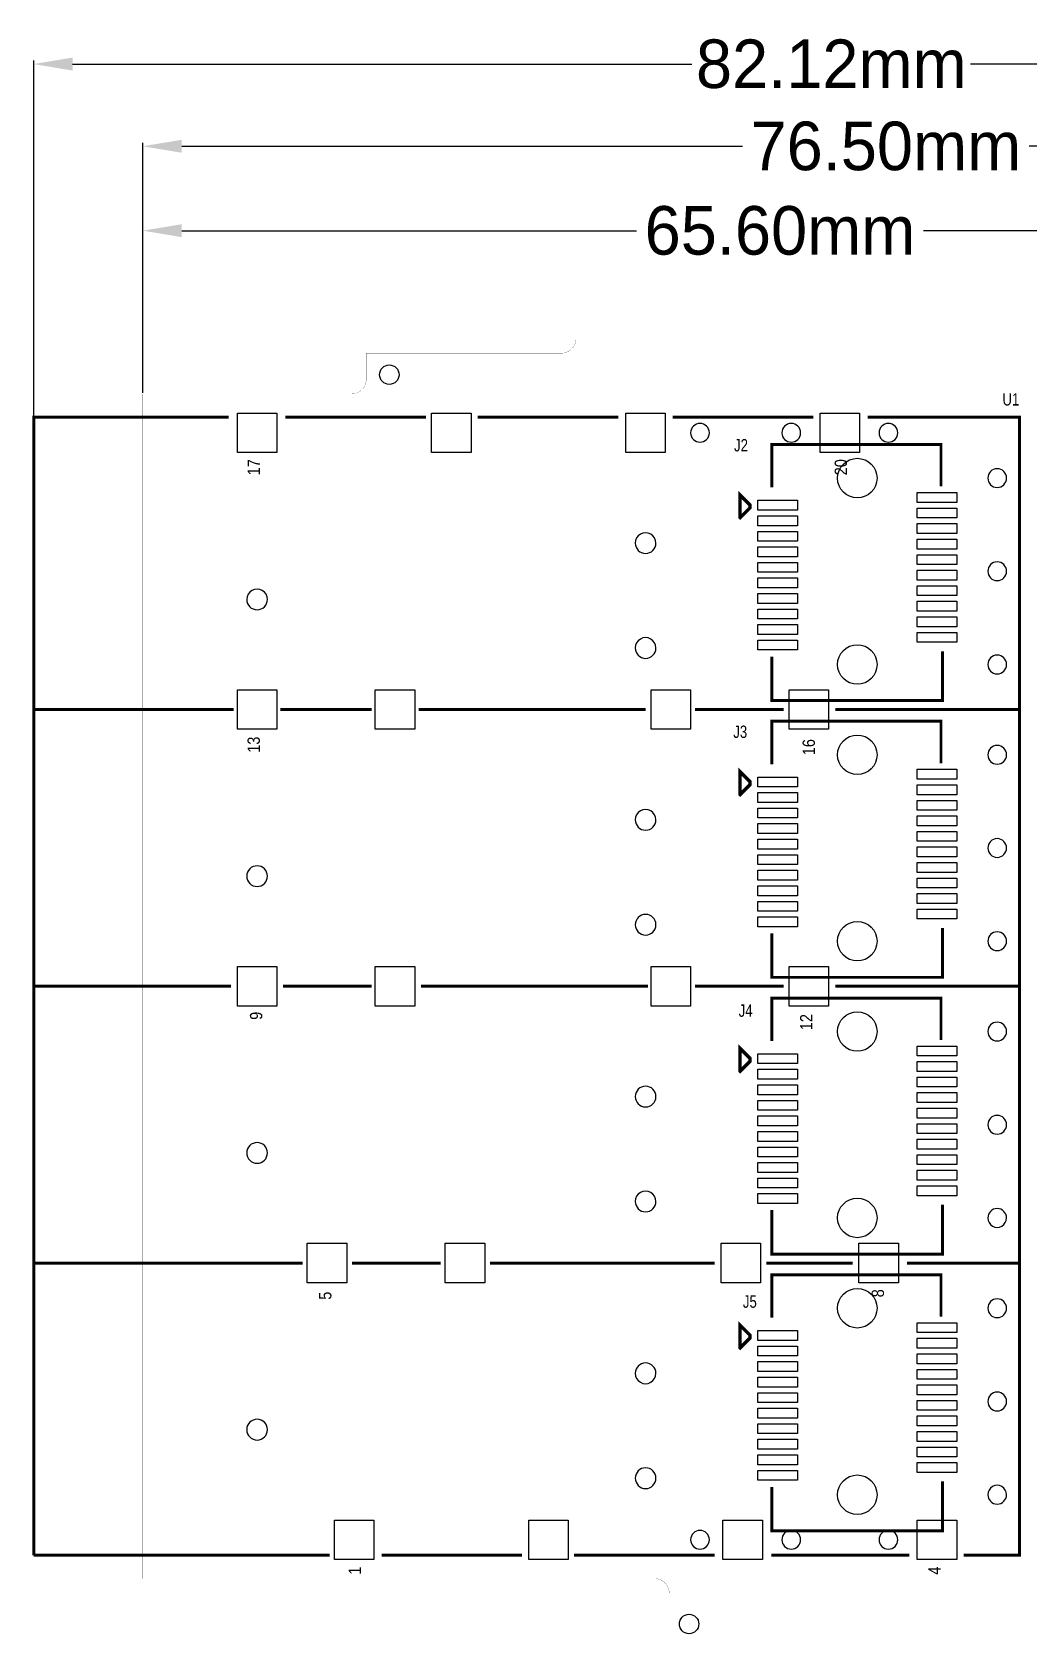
# Model space of a CAD drawing. Extents: x -21.1 to 72.9, y -7.5 to 75.4.
# Drawn here: x -21.1 to 30.2, y -7.5 to 75.4 of the extents above; entities that cross this region are included whole.
import ezdxf

# ---------------------------------------------------------------- set-up
doc = ezdxf.new("R2010")
doc.units = 0
doc.header["$MEASUREMENT"] = 0
doc.layers.get('0').update_dxf_attribs({"linetype": 'CONTINUOUS'})
doc.layers.get('Defpoints').update_dxf_attribs({"linetype": 'CONTINUOUS'})
for name, color, linetype in [('BG_OUTLINE', 2, 'CONTINUOUS'), ('PG_SILKSCREEN_TOP', 3, 'CONTINUOUS'), ('PIN_TOP', 4, 'CONTINUOUS'), ('RD_SILKSCREEN_TOP', 5, 'CONTINUOUS')]:
    doc.layers.add(name, color=color, linetype=linetype)
doc.dimstyles.get("Standard").update_dxf_attribs({"dimtxt": 0.18, "dimasz": 0.18, "dimexe": 0.18, "dimexo": 0.0625, "dimgap": 0.09, "dimtad": 0, "dimtih": 1, "dimtoh": 1, "dimdec": 4, "dimzin": 0, "dimdsep": 46, "dimtxsty": 'STANDARD', "dimcen": 0.09, "dimadec": 0, "dimazin": 0, "dimtfac": 1, "dimtdec": 4, "dimtofl": 0, "dimtmove": 0, "dimatfit": 3, "dimfxl": 1, "dimtolj": 1, "dimtzin": 0, "dimarcsym": 0})

# ---------------------------------------------------------------- blocks, each defined once
blk = doc.blocks.new('*D9')
at = {"color": 0, "linetype": 'Continuous', "lineweight": -2, "transparency": 16777216}
for p, q in [((-15.381, 56.861), (-15.381, 65.385)), ((50.219, 58.543), (50.219, 65.385))]:
    blk.add_line(p, q, dxfattribs=at)
at = {"color": 0, "linetype": 'Continuous', "lineweight": -3, "transparency": 16777216}
for p, q in [((-13.381, 65.205), (10.038, 65.205)), ((48.219, 65.205), (24.801, 65.205))]:
    blk.add_line(p, q, dxfattribs=at)
at = {"color": 0, "linetype": 'Continuous', "transparency": 16777216}
for points in [[(-13.381, 65.539), (-13.381, 64.872), (-15.381, 65.205)], [(48.219, 65.539), (48.219, 64.872), (50.219, 65.205)]]:
    blk.add_solid(points, dxfattribs=at)
at = {"layer": 'Defpoints', "color": 0, "linetype": 'Continuous', "transparency": 16777216}
for p in [(50.219, 65.205), (50.219, 58.48), (-15.381, 56.799)]:
    blk.add_point(p, dxfattribs=at)
at = {"color": 0, "linetype": 'Continuous', "transparency": 16777216, "insert": (17.419, 65.205), "char_height": 2.5, "attachment_point": 5}
blk.add_mtext('\\A1;65.60mm', dxfattribs=at)
blk = doc.blocks.new('*D10')
at = {"color": 0, "linetype": 'Continuous', "lineweight": -2, "transparency": 16777216}
for p, q in [((-15.381, 56.861), (-15.381, 69.734)), ((61.119, 61.561), (61.119, 69.734))]:
    blk.add_line(p, q, dxfattribs=at)
at = {"color": 0, "linetype": 'Continuous', "lineweight": -3, "transparency": 16777216}
for p, q in [((-13.381, 69.554), (15.488, 69.554)), ((59.119, 69.554), (30.251, 69.554))]:
    blk.add_line(p, q, dxfattribs=at)
at = {"color": 0, "linetype": 'Continuous', "transparency": 16777216}
for points in [[(-13.381, 69.887), (-13.381, 69.221), (-15.381, 69.554)], [(59.119, 69.887), (59.119, 69.221), (61.119, 69.554)]]:
    blk.add_solid(points, dxfattribs=at)
at = {"layer": 'Defpoints', "color": 0, "linetype": 'Continuous', "transparency": 16777216}
for p in [(-15.381, 69.554), (61.119, 61.499), (-15.381, 56.799)]:
    blk.add_point(p, dxfattribs=at)
at = {"color": 0, "linetype": 'Continuous', "transparency": 16777216, "insert": (22.869, 69.554), "char_height": 2.5, "attachment_point": 5}
blk.add_mtext('\\A1;76.50mm', dxfattribs=at)
blk = doc.blocks.new('*D11')
at = {"color": 0, "linetype": 'Continuous', "lineweight": -2, "transparency": 16777216}
for p, q in [((-21, 55.661), (-21, 73.965)), ((61.119, 61.561), (61.119, 73.965))]:
    blk.add_line(p, q, dxfattribs=at)
at = {"color": 0, "linetype": 'Continuous', "lineweight": -3, "transparency": 16777216}
for p, q in [((-19, 73.785), (12.886, 73.785)), ((59.119, 73.785), (27.233, 73.785))]:
    blk.add_line(p, q, dxfattribs=at)
at = {"color": 0, "linetype": 'Continuous', "transparency": 16777216}
for points in [[(-19, 74.119), (-19, 73.452), (-21, 73.785)], [(59.119, 74.119), (59.119, 73.452), (61.119, 73.785)]]:
    blk.add_solid(points, dxfattribs=at)
at = {"layer": 'Defpoints', "color": 0, "linetype": 'Continuous', "transparency": 16777216}
for p in [(-21, 73.785), (61.119, 61.499), (-21, 55.599)]:
    blk.add_point(p, dxfattribs=at)
at = {"color": 0, "linetype": 'Continuous', "transparency": 16777216, "insert": (20.06, 73.785), "char_height": 2.5, "attachment_point": 5}
blk.add_mtext('\\A1;82.12mm', dxfattribs=at)

msp = doc.modelspace()

# ---------------------------------------------------------------- linework, layer by layer
at = {"layer": 'BG_OUTLINE', "const_width": 0.009906}
msp.add_lwpolyline([(61.119258, -7.501382), (11.71956, -7.501382), (11.71956, -4.963414, 0.414214), (10.95756, -4.201414), (-15.380716, -4.201414), (-15.380716, 56.798718), (-4.642612, 56.798718, 0.414214), (-3.880612, 57.560718), (-3.880612, 58.898536), (6.157468, 58.898536, 0.414214), (6.919468, 59.660536), (6.919468, 61.498734), (61.119258, 61.498734)], format="xyb", close=True, dxfattribs=at)
at = {"layer": 'BG_OUTLINE'}
for points in [[(13.782802, 54.798468, 1), (12.817638, 54.79854, 1)], [(18.482818, 54.798468, 1), (17.517654, 54.79854, 1)], [(23.482808, 54.798468, 1), (22.517644, 54.79854, 1)], [(29.082746, 52.468526, 1), (28.117582, 52.468598, 1)], [(11.033506, 49.11852, 1), (9.966742, 49.118592, 1)], [(29.082746, 47.668434, 1), (28.117582, 47.668506, 1)], [(-8.966454, 46.218602, 1), (-10.033218, 46.218674, 1)], [(11.033506, 43.71848, 1), (9.966742, 43.718552, 1)], [(29.082746, 42.868596, 1), (28.117582, 42.868668, 1)], [(29.082746, 38.218618, 1), (28.117582, 38.21869, 1)], [(11.033506, 34.868612, 1), (9.966742, 34.868684, 1)], [(29.082746, 33.418526, 1), (28.117582, 33.418598, 1)], [(-8.966454, 31.968694, 1), (-10.033218, 31.968766, 1)], [(11.033506, 29.468572, 1), (9.966742, 29.468644, 1)], [(29.082746, 28.618688, 1), (28.117582, 28.61876, 1)], [(29.082746, 23.96871, 1), (28.117582, 23.968782, 1)], [(11.033506, 20.618704, 1), (9.966742, 20.618776, 1)], [(29.082746, 19.168618, 1), (28.117582, 19.16869, 1)], [(-8.966454, 17.718786, 1), (-10.033218, 17.718858, 1)], [(11.033506, 15.218664, 1), (9.966742, 15.218736, 1)], [(29.082746, 14.36878, 1), (28.117582, 14.368852, 1)], [(29.082746, 9.718802, 1), (28.117582, 9.718874, 1)], [(11.033506, 6.368796, 1), (9.966742, 6.368868, 1)], [(29.082746, 4.91871, 1), (28.117582, 4.918782, 1)], [(-8.966454, 3.468878, 1), (-10.033218, 3.46895, 1)], [(11.033506, 0.968756, 1), (9.966742, 0.968828, 1)], [(29.082746, 0.118872, 1), (28.117582, 0.118944, 1)], [(13.782802, -2.201164, 1), (12.817638, -2.201092, 1)], [(18.482818, -2.201164, 1), (17.517654, -2.201092, 1)], [(23.482808, -2.201164, 1), (22.517644, -2.201092, 1)]]:
    msp.add_lwpolyline(points, format="xyb", close=True, dxfattribs=at)
at = {"layer": 'PG_SILKSCREEN_TOP', "const_width": 0.1524}
for points in [[(-20.999958, -3.001264), (-20.999958, 55.598568), (-10.966958, 55.598568)], [(-8.045958, 55.598568), (-0.806958, 55.598568)], [(1.860042, 55.598568), (9.099042, 55.598568)], [(11.893042, 55.598568), (19.132042, 55.598568)], [(21.926042, 55.598568), (29.750004, 55.598568), (29.750004, -3.001264), (26.879042, -3.001264)], [(16.995394, 51.982878), (16.995394, 54.192678), (25.707594, 54.192678), (25.707594, 52.033678)], [(16.995394, 43.270678), (16.995394, 41.010078), (25.783794, 41.010078), (25.783794, 43.550078)], [(-20.999958, 40.574468), (-20.97405, 40.54856), (-10.712958, 40.54856)], [(-8.299958, 40.54856), (-3.600958, 40.54856)], [(-1.187958, 40.54856), (10.496042, 40.54856)], [(13.036042, 40.54856), (17.608042, 40.54856)], [(16.995394, 37.73297), (16.995394, 39.94277), (25.707594, 39.94277), (25.707594, 37.78377)], [(20.275042, 40.54856), (29.673042, 40.54856)], [(16.995394, 29.02077), (16.995394, 26.76017), (25.783794, 26.76017), (25.783794, 29.30017)], [(-20.999958, 26.32456), (-20.97405, 26.298652), (-10.839958, 26.298652)], [(-8.172958, 26.298652), (-3.600958, 26.298652)], [(-1.060958, 26.298652), (10.623042, 26.298652)], [(13.036042, 26.298652), (17.608042, 26.298652)], [(16.995394, 23.483062), (16.995394, 25.692862), (25.707594, 25.692862), (25.707594, 23.533862)], [(20.275042, 26.298652), (29.673042, 26.298652)], [(16.995394, 14.770862), (16.995394, 12.510262), (25.783794, 12.510262), (25.783794, 15.050262)], [(-20.999958, 12.074652), (-20.97405, 12.048744), (-7.156958, 12.048744)], [(-4.616958, 12.048744), (-0.044958, 12.048744)], [(2.495042, 12.048744), (14.052042, 12.048744)], [(16.719042, 12.048744), (21.164042, 12.048744)], [(23.958042, 12.048744), (29.673042, 12.048744)], [(16.995394, 9.233154), (16.995394, 11.442954), (25.707594, 11.442954), (25.707594, 9.283954)], [(16.995394, 0.520954), (16.995394, -1.739646), (25.783794, -1.739646), (25.783794, 0.800354)], [(-5.759958, -3.001264), (-20.999958, -3.001264)], [(4.146042, -3.001264), (-3.092958, -3.001264)], [(14.052042, -3.001264), (6.813042, -3.001264)], [(24.085042, -3.001264), (16.973042, -3.001264)]]:
    msp.add_lwpolyline(points, dxfattribs=at)
at = {"layer": 'PG_SILKSCREEN_TOP', "const_width": 0.1778}
for points in [[(15.878302, 51.080416), (15.878302, 51.081432), (15.363952, 51.595528), (15.363952, 50.432462), (15.36827, 50.428398), (15.878302, 50.93843)], [(15.878302, 36.830254), (15.878302, 36.831524), (15.364206, 37.345366), (15.364206, 36.182554), (15.36827, 36.178236), (15.878302, 36.688522)], [(15.878302, 22.580346), (15.878302, 22.581616), (15.364206, 23.095458), (15.364206, 21.932646), (15.36827, 21.928582), (15.878302, 22.438614)], [(15.878302, 8.330692), (15.878302, 8.331708), (15.364206, 8.845804), (15.364206, 7.682738), (15.36827, 7.678674), (15.878302, 8.188706)]]:
    msp.add_lwpolyline(points, close=True, dxfattribs=at)
at = {"layer": 'PIN_TOP'}
for points in [[(-8.483854, 53.782468), (-10.515854, 53.782468), (-10.515854, 55.814468), (-8.483854, 55.814468)], [(1.516126, 53.782468), (-0.515874, 53.782468), (-0.515874, 55.814468), (1.516126, 55.814468)], [(11.516106, 53.782468), (9.484106, 53.782468), (9.484106, 55.814468), (11.516106, 55.814468)], [(21.516086, 53.782468), (19.484086, 53.782468), (19.484086, 55.814468), (21.516086, 55.814468)], [(24.484076, 51.214528), (24.484076, 51.722528), (26.516076, 51.722528), (26.516076, 51.214528)], [(16.284194, 50.814478), (16.284194, 51.322478), (18.316194, 51.322478), (18.316194, 50.814478)], [(24.484076, 50.414428), (24.484076, 50.922428), (26.516076, 50.922428), (26.516076, 50.414428)], [(16.284194, 50.014378), (16.284194, 50.522378), (18.316194, 50.522378), (18.316194, 50.014378)], [(24.484076, 49.614582), (24.484076, 50.122582), (26.516076, 50.122582), (26.516076, 49.614582)], [(16.284194, 49.214532), (16.284194, 49.722532), (18.316194, 49.722532), (18.316194, 49.214532)], [(24.484076, 48.814482), (24.484076, 49.322482), (26.516076, 49.322482), (26.516076, 48.814482)], [(16.284194, 48.414432), (16.284194, 48.922432), (18.316194, 48.922432), (18.316194, 48.414432)], [(16.284194, 47.614586), (16.284194, 48.122586), (18.316194, 48.122586), (18.316194, 47.614586)], [(24.484076, 48.014382), (24.484076, 48.522382), (26.516076, 48.522382), (26.516076, 48.014382)], [(16.284194, 46.814486), (16.284194, 47.322486), (18.316194, 47.322486), (18.316194, 46.814486)], [(24.484076, 47.214536), (24.484076, 47.722536), (26.516076, 47.722536), (26.516076, 47.214536)], [(16.284194, 46.014386), (16.284194, 46.522386), (18.316194, 46.522386), (18.316194, 46.014386)], [(24.484076, 46.414436), (24.484076, 46.922436), (26.516076, 46.922436), (26.516076, 46.414436)], [(16.284194, 45.21454), (16.284194, 45.72254), (18.316194, 45.72254), (18.316194, 45.21454)], [(24.484076, 45.61459), (24.484076, 46.12259), (26.516076, 46.12259), (26.516076, 45.61459)], [(16.284194, 44.41444), (16.284194, 44.92244), (18.316194, 44.92244), (18.316194, 44.41444)], [(24.484076, 44.81449), (24.484076, 45.32249), (26.516076, 45.32249), (26.516076, 44.81449)], [(16.284194, 43.614594), (16.284194, 44.122594), (18.316194, 44.122594), (18.316194, 43.614594)], [(24.484076, 44.01439), (24.484076, 44.52239), (26.516076, 44.52239), (26.516076, 44.01439)], [(-8.483854, 39.53256), (-10.515854, 39.53256), (-10.515854, 41.56456), (-8.483854, 41.56456)], [(-1.384046, 39.53256), (-3.416046, 39.53256), (-3.416046, 41.56456), (-1.384046, 41.56456)], [(12.816078, 39.53256), (10.784078, 39.53256), (10.784078, 41.56456), (12.816078, 41.56456)], [(19.91614, 39.53256), (17.88414, 39.53256), (17.88414, 41.56456), (19.91614, 41.56456)], [(24.484076, 36.96462), (24.484076, 37.47262), (26.516076, 37.47262), (26.516076, 36.96462)], [(16.284194, 36.56457), (16.284194, 37.07257), (18.316194, 37.07257), (18.316194, 36.56457)], [(24.484076, 36.16452), (24.484076, 36.67252), (26.516076, 36.67252), (26.516076, 36.16452)], [(16.284194, 35.76447), (16.284194, 36.27247), (18.316194, 36.27247), (18.316194, 35.76447)], [(24.484076, 35.364674), (24.484076, 35.872674), (26.516076, 35.872674), (26.516076, 35.364674)], [(16.284194, 34.964624), (16.284194, 35.472624), (18.316194, 35.472624), (18.316194, 34.964624)], [(24.484076, 34.564574), (24.484076, 35.072574), (26.516076, 35.072574), (26.516076, 34.564574)], [(16.284194, 34.164524), (16.284194, 34.672524), (18.316194, 34.672524), (18.316194, 34.164524)], [(24.484076, 33.764474), (24.484076, 34.272474), (26.516076, 34.272474), (26.516076, 33.764474)], [(16.284194, 33.364678), (16.284194, 33.872678), (18.316194, 33.872678), (18.316194, 33.364678)], [(24.484076, 32.964628), (24.484076, 33.472628), (26.516076, 33.472628), (26.516076, 32.964628)], [(16.284194, 32.564578), (16.284194, 33.072578), (18.316194, 33.072578), (18.316194, 32.564578)], [(24.484076, 32.164528), (24.484076, 32.672528), (26.516076, 32.672528), (26.516076, 32.164528)], [(16.284194, 31.764478), (16.284194, 32.272478), (18.316194, 32.272478), (18.316194, 31.764478)], [(24.484076, 31.364682), (24.484076, 31.872682), (26.516076, 31.872682), (26.516076, 31.364682)], [(16.284194, 30.964632), (16.284194, 31.472632), (18.316194, 31.472632), (18.316194, 30.964632)], [(24.484076, 30.564582), (24.484076, 31.072582), (26.516076, 31.072582), (26.516076, 30.564582)], [(16.284194, 30.164532), (16.284194, 30.672532), (18.316194, 30.672532), (18.316194, 30.164532)], [(16.284194, 29.364686), (16.284194, 29.872686), (18.316194, 29.872686), (18.316194, 29.364686)], [(24.484076, 29.764482), (24.484076, 30.272482), (26.516076, 30.272482), (26.516076, 29.764482)], [(-8.483854, 25.282652), (-10.515854, 25.282652), (-10.515854, 27.314652), (-8.483854, 27.314652)], [(-1.384046, 25.282652), (-3.416046, 25.282652), (-3.416046, 27.314652), (-1.384046, 27.314652)], [(12.816078, 25.282652), (10.784078, 25.282652), (10.784078, 27.314652), (12.816078, 27.314652)], [(19.91614, 25.282652), (17.88414, 25.282652), (17.88414, 27.314652), (19.91614, 27.314652)], [(24.484076, 22.714712), (24.484076, 23.222712), (26.516076, 23.222712), (26.516076, 22.714712)], [(16.284194, 22.314662), (16.284194, 22.822662), (18.316194, 22.822662), (18.316194, 22.314662)], [(24.484076, 21.914612), (24.484076, 22.422612), (26.516076, 22.422612), (26.516076, 21.914612)], [(16.284194, 21.514562), (16.284194, 22.022562), (18.316194, 22.022562), (18.316194, 21.514562)], [(24.484076, 21.114766), (24.484076, 21.622766), (26.516076, 21.622766), (26.516076, 21.114766)], [(16.284194, 20.714716), (16.284194, 21.222716), (18.316194, 21.222716), (18.316194, 20.714716)], [(24.484076, 20.314666), (24.484076, 20.822666), (26.516076, 20.822666), (26.516076, 20.314666)], [(16.284194, 19.914616), (16.284194, 20.422616), (18.316194, 20.422616), (18.316194, 19.914616)], [(24.484076, 19.514566), (24.484076, 20.022566), (26.516076, 20.022566), (26.516076, 19.514566)], [(16.284194, 19.11477), (16.284194, 19.62277), (18.316194, 19.62277), (18.316194, 19.11477)], [(24.484076, 18.71472), (24.484076, 19.22272), (26.516076, 19.22272), (26.516076, 18.71472)], [(16.284194, 18.31467), (16.284194, 18.82267), (18.316194, 18.82267), (18.316194, 18.31467)], [(24.484076, 17.91462), (24.484076, 18.42262), (26.516076, 18.42262), (26.516076, 17.91462)], [(16.284194, 17.51457), (16.284194, 18.02257), (18.316194, 18.02257), (18.316194, 17.51457)], [(24.484076, 17.114774), (24.484076, 17.622774), (26.516076, 17.622774), (26.516076, 17.114774)], [(16.284194, 16.714724), (16.284194, 17.222724), (18.316194, 17.222724), (18.316194, 16.714724)], [(24.484076, 16.314674), (24.484076, 16.822674), (26.516076, 16.822674), (26.516076, 16.314674)], [(16.284194, 15.914624), (16.284194, 16.422624), (18.316194, 16.422624), (18.316194, 15.914624)], [(24.484076, 15.514574), (24.484076, 16.022574), (26.516076, 16.022574), (26.516076, 15.514574)], [(16.284194, 15.114778), (16.284194, 15.622778), (18.316194, 15.622778), (18.316194, 15.114778)], [(-4.883912, 11.032744), (-6.915912, 11.032744), (-6.915912, 13.064744), (-4.883912, 13.064744)], [(2.21615, 11.032744), (0.18415, 11.032744), (0.18415, 13.064744), (2.21615, 13.064744)], [(16.41602, 11.032744), (14.38402, 11.032744), (14.38402, 13.064744), (16.41602, 13.064744)], [(23.516082, 11.032744), (21.484082, 11.032744), (21.484082, 13.064744), (23.516082, 13.064744)], [(16.284194, 8.064754), (16.284194, 8.572754), (18.316194, 8.572754), (18.316194, 8.064754)], [(24.484076, 8.464804), (24.484076, 8.972804), (26.516076, 8.972804), (26.516076, 8.464804)], [(16.284194, 7.264654), (16.284194, 7.772654), (18.316194, 7.772654), (18.316194, 7.264654)], [(24.484076, 7.664704), (24.484076, 8.172704), (26.516076, 8.172704), (26.516076, 7.664704)], [(16.284194, 6.464808), (16.284194, 6.972808), (18.316194, 6.972808), (18.316194, 6.464808)], [(24.484076, 6.864858), (24.484076, 7.372858), (26.516076, 7.372858), (26.516076, 6.864858)], [(16.284194, 5.664708), (16.284194, 6.172708), (18.316194, 6.172708), (18.316194, 5.664708)], [(24.484076, 6.064758), (24.484076, 6.572758), (26.516076, 6.572758), (26.516076, 6.064758)], [(16.284194, 4.864862), (16.284194, 5.372862), (18.316194, 5.372862), (18.316194, 4.864862)], [(24.484076, 5.264658), (24.484076, 5.772658), (26.516076, 5.772658), (26.516076, 5.264658)], [(16.284194, 4.064762), (16.284194, 4.572762), (18.316194, 4.572762), (18.316194, 4.064762)], [(24.484076, 4.464812), (24.484076, 4.972812), (26.516076, 4.972812), (26.516076, 4.464812)], [(24.484076, 3.664712), (24.484076, 4.172712), (26.516076, 4.172712), (26.516076, 3.664712)], [(16.284194, 3.264662), (16.284194, 3.772662), (18.316194, 3.772662), (18.316194, 3.264662)], [(24.484076, 2.864866), (24.484076, 3.372866), (26.516076, 3.372866), (26.516076, 2.864866)], [(16.284194, 2.464816), (16.284194, 2.972816), (18.316194, 2.972816), (18.316194, 2.464816)], [(24.484076, 2.064766), (24.484076, 2.572766), (26.516076, 2.572766), (26.516076, 2.064766)], [(16.284194, 1.664716), (16.284194, 2.172716), (18.316194, 2.172716), (18.316194, 1.664716)], [(24.484076, 1.264666), (24.484076, 1.772666), (26.516076, 1.772666), (26.516076, 1.264666)], [(16.284194, 0.86487), (16.284194, 1.37287), (18.316194, 1.37287), (18.316194, 0.86487)], [(-3.483864, -3.217164), (-5.515864, -3.217164), (-5.515864, -1.185164), (-3.483864, -1.185164)], [(6.516116, -3.217164), (4.484116, -3.217164), (4.484116, -1.185164), (6.516116, -1.185164)], [(16.516096, -3.217164), (14.484096, -3.217164), (14.484096, -1.185164), (16.516096, -1.185164)], [(26.516076, -3.217164), (24.484076, -3.217164), (24.484076, -1.185164), (26.516076, -1.185164)]]:
    msp.add_lwpolyline(points, close=True, dxfattribs=at)
for centre, radius in [((-2.694432, 57.791604), 0.499999), ((21.400262, 52.468526), 1.016), ((21.400262, 42.868596), 1.016), ((21.400262, 38.218618), 1.016), ((21.400262, 28.618688), 1.016), ((21.400262, 23.96871), 1.016), ((21.400262, 14.36878), 1.016), ((21.400262, 9.718802), 1.016), ((21.400262, 0.118872), 1.016), ((12.739116, -6.53796), 0.499999)]:
    msp.add_circle(centre, radius, dxfattribs=at)

# ---------------------------------------------------------------- texts
at = {"layer": 'PG_SILKSCREEN_TOP', "width": 0.8784}
for s, p in [('17', (-9.358122, 52.610766)), ('20', (20.867878, 52.610766)), ('13', (-9.358122, 38.324536)), ('16', (19.216878, 38.197536)), ('9', (-9.231122, 24.571452)), ('12', (19.089878, 24.038052)), ('5', (-5.675122, 10.157968)), ('8', (22.772878, 10.284968)), ('1', (-4.151122, -4.001262)), ('4', (25.693878, -4.001262))]:
    msp.add_text(s, height=0.635, rotation=90, dxfattribs=at).set_placement(p)
at = {"layer": 'RD_SILKSCREEN_TOP', "width": 0.8}
for s, p in [('U1', (28.871164, 56.204358)), ('J2', (15.052294, 53.840888)), ('J3', (15.012924, 39.085774)), ('J4', (15.290292, 24.7269)), ('J5', (15.508224, 9.743948))]:
    msp.add_text(s, height=0.635, dxfattribs=at).set_placement(p)

# ---------------------------------------------------------------- dimensions: what is measured, and where the dimension line sits
at = {"linetype": 'Continuous'}
for base, p1, p2, picture, middle in [((-20.999958, 73.785385), (61.119258, 61.498734), (-20.999958, 55.598568), '*D11', (20.05965, 73.785385)), ((-15.380716, 69.554147), (61.119258, 61.498734), (-15.380716, 56.798718), '*D10', (22.869271, 69.554147)), ((50.219356, 65.205374), (-15.380716, 56.798718), (50.219356, 58.480452), '*D9', (17.41932, 65.205374))]:
    dim = msp.add_linear_dim(base=base, p1=p1, p2=p2, dimstyle='Standard', override={"dimtxt": 2.5, "dimasz": 2, "dimdec": 2, "dimpost": 'mm', "dimlwd": -3}, dxfattribs=at)
    dim.commit()
    dim.dimension.update_dxf_attribs({"geometry": picture, "text_midpoint": middle})

doc.saveas('drawing.dxf')
